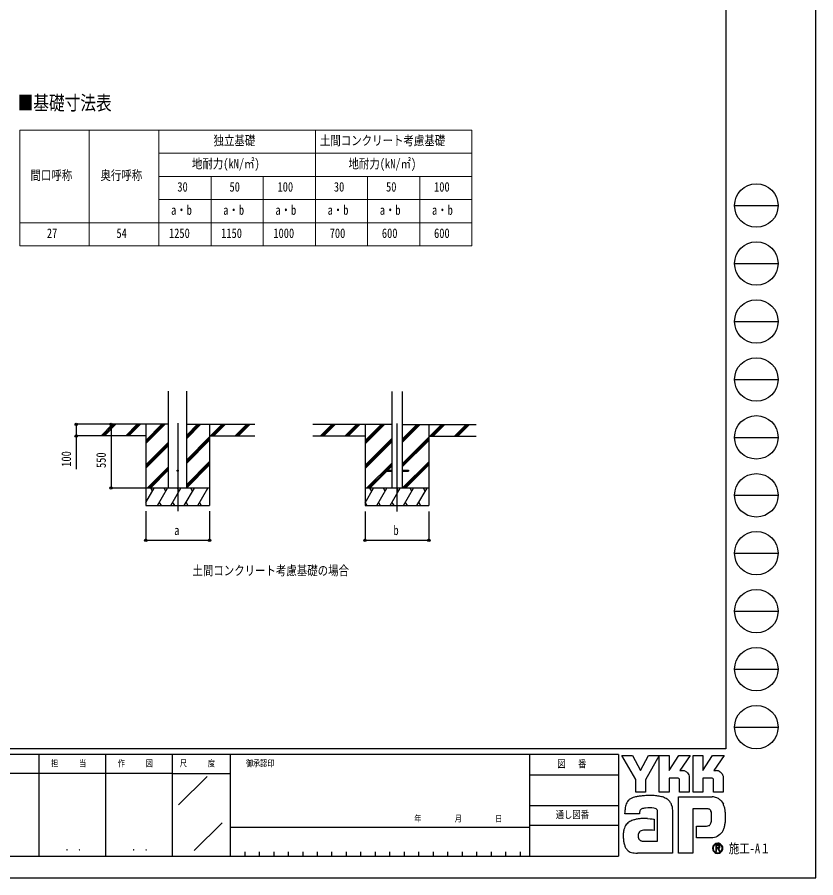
# Model space of a CAD drawing. Units: millimetres, scale not verified. Extents: x -10512 to 10512, y -7425 to 7425.
# Drawn here: x 3626 to 10512, y -7425 to 0 of the extents above; entities that cross this region are included whole.
import ezdxf
from ezdxf.enums import TextEntityAlignment as Align

# ---------------------------------------------------------------- set-up
doc = ezdxf.new("R2010")
doc.units = ezdxf.units.MM
doc.header["$LTSCALE"] = 30
doc.layers.add('0-1_TABLE1', color=7, linetype='Continuous', lineweight=18)
for name, color, linetype in [('0-2_USER1', 3, 'Continuous'), ('0-3_YKK_12', 2, 'Continuous'), ('0-4_YKK_A1', 4, 'Continuous'), ('0-5_YKK_D', 6, 'Continuous'), ('0-6_YKK_ZWAK', 7, 'Continuous')]:
    doc.layers.add(name, color=color, linetype=linetype)
doc.styles.add('ＭＳ ゴシック', font='')
doc.styles.get('ＭＳ ゴシック').set_extended_font_data('MS Gothic')

msp = doc.modelspace()

# ---------------------------------------------------------------- linework, layer by layer
at = {"layer": '0-1_TABLE1'}
for p, q in [((3647.55, -973.27), (7547.55, -973.27)), ((3647.55, -973.27), (3647.55, -1973.27)), ((4247.55, -973.27), (4247.55, -1973.27)), ((4847.55, -973.27), (4847.55, -1973.27)), ((6197.55, -973.27), (6197.55, -1973.27)), ((4847.55, -1173.27), (7547.55, -1173.27)), ((4847.55, -1373.27), (7547.55, -1373.27)), ((5297.55, -1373.27), (5297.55, -1973.27)), ((5747.55, -1373.27), (5747.55, -1973.27)), ((6647.55, -1373.27), (6647.55, -1973.27)), ((7097.55, -1373.27), (7097.55, -1973.27)), ((4847.55, -1573.27), (7547.55, -1573.27)), ((3647.55, -1773.27), (7547.55, -1773.27)), ((3647.55, -1973.27), (7547.55, -1973.27))]:
    msp.add_line(p, q, dxfattribs=at)
msp.add_lwpolyline([(7547.55, -973.27), (7547.55, -1373.27), (7547.55, -1973.27)], dxfattribs=at)
at = {"layer": '0-3_YKK_12'}
for p, q in [((5009.55, -3503.29), (5009.55, -4262.5)), ((6900.55, -3504.29), (6900.55, -4263.5))]:
    msp.add_line(p, q, dxfattribs=at)
at = {"layer": '0-4_YKK_A1'}
for p, q in [((4931.8, -4062.5), (4931.8, -3227.15)), ((5087.3, -4062.5), (5087.3, -3227.15)), ((6855.35, -3228.15), (6855.35, -4063.5)), ((6945.75, -3228.15), (6945.75, -4063.5)), ((4931.8, -3512.5), (4283.6, -3512.5)), ((4350.29, -3611.1), (4448.88, -3512.5)), ((4363.02, -3612.5), (4463.02, -3512.5)), ((4377.17, -3612.5), (4477.17, -3512.5)), ((4562.42, -3611.1), (4661.01, -3512.5)), ((4575.16, -3612.5), (4675.16, -3512.5)), ((4589.3, -3612.5), (4689.3, -3512.5)), ((4734.55, -3512.5), (4734.55, -4212.5)), ((4734.55, -3679.38), (4901.43, -3512.5)), ((4734.55, -3665.24), (4887.29, -3512.5)), ((4734.55, -3651.1), (4873.15, -3512.5)), ((5087.3, -3635), (5209.8, -3512.5)), ((5087.3, -3620.86), (5195.66, -3512.5)), ((5087.3, -3606.71), (5181.51, -3512.5)), ((5087.3, -3512.5), (5675.17, -3512.5)), ((5284.55, -3512.5), (5284.55, -4212.5)), ((5293.65, -3612.5), (5393.65, -3512.5)), ((5307.79, -3612.5), (5407.79, -3512.5)), ((5321.93, -3612.5), (5421.93, -3512.5)), ((5505.78, -3612.5), (5605.78, -3512.5)), ((5519.92, -3612.5), (5619.92, -3512.5)), ((5534.06, -3612.5), (5634.06, -3512.5)), ((6855.35, -3513.5), (6174.6, -3513.5)), ((6241.29, -3612.1), (6339.88, -3513.5)), ((6254.02, -3613.5), (6354.03, -3513.5)), ((6268.17, -3613.5), (6368.17, -3513.5)), ((6453.42, -3612.1), (6552.02, -3513.5)), ((6466.16, -3613.5), (6566.16, -3513.5)), ((6480.3, -3613.5), (6580.3, -3513.5)), ((6625.55, -3513.5), (6625.55, -4213.5)), ((6625.55, -3680.38), (6792.43, -3513.5)), ((6625.55, -3666.24), (6778.29, -3513.5)), ((6625.55, -3652.1), (6764.15, -3513.5)), ((6945.75, -3668.55), (7100.8, -3513.5)), ((6945.75, -3654.41), (7086.66, -3513.5)), ((6945.75, -3640.26), (7072.52, -3513.5)), ((6945.75, -3513.5), (7583.76, -3513.5)), ((7175.55, -3513.5), (7175.55, -4213.5)), ((7184.65, -3613.5), (7284.65, -3513.5)), ((7198.79, -3613.5), (7298.79, -3513.5)), ((7212.93, -3613.5), (7312.93, -3513.5)), ((7396.78, -3613.5), (7496.78, -3513.5)), ((7410.92, -3613.5), (7510.92, -3513.5)), ((7425.06, -3613.5), (7525.06, -3513.5)), ((4734.55, -3612.5), (4283.6, -3612.5)), ((5087.3, -3818.84), (5284.55, -3621.6)), ((5087.3, -3832.99), (5284.55, -3635.74)), ((5284.55, -3612.5), (5675.17, -3612.5)), ((6625.55, -3613.5), (6174.6, -3613.5)), ((6625.55, -3864.23), (6855.35, -3634.43)), ((6945.75, -3852.39), (7175.55, -3622.6)), ((6945.75, -3866.54), (7175.55, -3636.74)), ((7175.55, -3613.5), (7583.76, -3613.5)), ((4734.55, -3863.23), (4931.8, -3665.98)), ((4734.55, -3877.37), (4931.8, -3680.12)), ((4734.55, -3891.51), (4931.8, -3694.26)), ((5087.3, -3847.13), (5284.55, -3649.88)), ((6625.55, -3878.37), (6855.35, -3648.57)), ((6625.55, -3892.51), (6855.35, -3662.71)), ((6945.75, -3880.68), (7175.55, -3650.88)), ((5087.3, -4030.97), (5284.55, -3833.73)), ((5087.3, -4045.12), (5284.55, -3847.87)), ((6638.41, -4063.5), (6855.35, -3846.56)), ((6807.05, -3909), (6855.35, -3860.7)), ((6946.77, -4063.5), (7175.55, -3834.73)), ((6960.92, -4063.5), (7175.55, -3848.87)), ((4747.41, -4062.5), (4931.8, -3878.11)), ((4761.55, -4062.5), (4931.8, -3892.25)), ((4775.69, -4062.5), (4931.8, -3906.39)), ((5087.3, -4059.26), (5284.55, -3862.01)), ((6652.55, -4063.5), (6800.55, -3915.5)), ((6666.69, -4063.5), (6812.19, -3918)), ((6800.55, -3909), (6800.55, -3918)), ((6800.55, -3909), (6855.35, -3909)), ((6800.55, -3918), (6855.35, -3918)), ((6821.19, -3909), (6855.35, -3874.84)), ((6945.75, -3909), (7000.55, -3909)), ((6945.75, -3918), (7000.55, -3918)), ((6975.06, -4063.5), (7175.55, -3863.01)), ((7000.55, -3909), (7000.55, -3918)), ((5284.55, -4062.5), (4734.55, -4062.5)), ((4734.55, -4187.95), (4806.98, -4062.5)), ((4791.98, -4088.48), (4776.98, -4062.5)), ((4835.85, -4212.5), (4922.45, -4062.5)), ((4907.45, -4088.48), (4892.45, -4062.5)), ((4951.32, -4212.5), (5037.92, -4062.5)), ((5022.92, -4088.48), (5007.92, -4062.5)), ((5066.79, -4212.5), (5153.39, -4062.5)), ((5138.39, -4088.48), (5123.39, -4062.5)), ((5182.26, -4212.5), (5268.86, -4062.5)), ((5238.86, -4062.5), (5238.86, -4062.5)), ((7175.55, -4063.5), (6625.55, -4063.5)), ((6625.55, -4188.95), (6697.98, -4063.5)), ((6682.98, -4089.48), (6667.98, -4063.5)), ((6726.85, -4213.5), (6813.45, -4063.5)), ((6798.45, -4089.48), (6783.45, -4063.5)), ((6842.32, -4213.5), (6928.92, -4063.5)), ((6913.92, -4089.48), (6898.92, -4063.5)), ((6957.79, -4213.5), (7044.39, -4063.5)), ((7029.39, -4089.48), (7014.39, -4063.5)), ((7073.26, -4213.5), (7159.86, -4063.5)), ((7144.86, -4089.48), (7129.86, -4063.5)), ((4734.55, -4212.5), (5284.55, -4212.5)), ((4850.84, -4186.52), (4865.84, -4212.5)), ((4966.31, -4186.52), (4981.31, -4212.5)), ((5081.79, -4186.52), (5096.79, -4212.5)), ((5197.26, -4186.52), (5212.25, -4212.5)), ((6625.55, -4213.5), (7175.55, -4213.5)), ((6626.38, -4187.52), (6641.37, -4213.5)), ((6741.85, -4187.52), (6756.84, -4213.5)), ((6857.32, -4187.52), (6872.31, -4213.5)), ((6972.79, -4187.52), (6987.79, -4213.5)), ((7088.26, -4187.52), (7103.25, -4213.5))]:
    msp.add_line(p, q, dxfattribs=at)
msp.add_circle((5009.55, -3912.5), 5, dxfattribs=at)
at = {"layer": '0-5_YKK_D'}
for p, q in [((4282.6, -3512.5), (4133.55, -3512.5)), ((4434.55, -3512.5), (4434.55, -4062.5)), ((4282.6, -3612.5), (4133.55, -3612.5)), ((4733.55, -4062.5), (4433.55, -4062.5)), ((4734.55, -4262.5), (4734.55, -4513.5)), ((5284.55, -4262.5), (5284.55, -4513.5)), ((6625.55, -4263.5), (6625.55, -4513.5)), ((7175.55, -4263.5), (7175.55, -4513.5)), ((4734.55, -4512.5), (5284.55, -4512.5)), ((6625.55, -4512.5), (7175.55, -4512.5))]:
    msp.add_line(p, q, dxfattribs=at)
msp.add_lwpolyline([(4134.55, -3512.5), (4134.55, -3612.5), (4134.55, -3899)], dxfattribs=at)
for centre in [(4134.55, -3512.5), (4434.55, -3512.5), (4134.55, -3612.5), (4434.55, -4062.5), (4734.55, -4512.5), (5284.55, -4512.5), (6625.55, -4512.5), (7175.55, -4512.5)]:
    msp.add_circle(centre, 10.62, dxfattribs=at)
at = {"layer": '0-6_YKK_ZWAK'}
for p, q in [((9737.55, 6937.5), (9737.55, -6312.5)), ((9812.55, -1625), (10187.55, -1625)), ((9812.55, -2125), (10187.55, -2125)), ((9812.55, -2625), (10187.55, -2625)), ((9812.55, -3125), (10187.55, -3125)), ((9812.55, -3625), (10187.55, -3625)), ((9812.55, -4125), (10187.55, -4125)), ((9812.55, -4625), (10187.55, -4625)), ((9812.55, -5125), (10187.55, -5125)), ((9812.55, -5625), (10187.55, -5625)), ((9812.55, -6125), (10187.55, -6125)), ((9737.55, -6312.5), (-9762.45, -6312.5)), ((3812.55, -6362.5), (3812.55, -7237.5)), ((4387.55, -6362.5), (4387.55, -7237.5)), ((4962.55, -6362.5), (4962.55, -7237.5)), ((5462.55, -6362.5), (4962.55, -6362.5)), ((8043.8, -6362.5), (5462.55, -6362.5)), ((5462.55, -6362.5), (5462.55, -7237.5)), ((8043.8, -6362.5), (8043.8, -7237.5)), ((8812.55, -6362.5), (8043.8, -6362.5)), ((8812.55, -6362.5), (8812.55, -7237.5)), ((4962.55, -6525), (3237.55, -6525)), ((4962.55, -6525), (5462.55, -6525)), ((5017.76, -6795.73), (5262.59, -6550.9)), ((8043.8, -6537.5), (8812.55, -6537.5)), ((8043.8, -6800), (8812.55, -6800)), ((5151.68, -7189.97), (5392.23, -6949.42)), ((8812.55, -6975), (8043.8, -6975)), ((5462.55, -6987.5), (8043.8, -6987.5)), ((5587.55, -7200), (5587.55, -7237.5)), ((5712.55, -7200), (5712.55, -7237.5)), ((5837.55, -7200), (5837.55, -7237.5)), ((5962.55, -7200), (5962.55, -7237.5)), ((6087.55, -7200), (6087.55, -7237.5)), ((6212.55, -7200), (6212.55, -7237.5)), ((6337.55, -7200), (6337.55, -7237.5)), ((6462.55, -7200), (6462.55, -7237.5)), ((6587.55, -7200), (6587.55, -7237.5)), ((6712.55, -7200), (6712.55, -7237.5)), ((6837.55, -7200), (6837.55, -7237.5)), ((6962.55, -7200), (6962.55, -7237.5)), ((7087.55, -7200), (7087.55, -7237.5)), ((7212.55, -7200), (7212.55, -7237.5)), ((7337.55, -7200), (7337.55, -7237.5)), ((7462.55, -7200), (7462.55, -7237.5)), ((7587.55, -7200), (7587.55, -7237.5)), ((7712.55, -7200), (7712.55, -7237.5)), ((7837.55, -7200), (7837.55, -7237.5)), ((7962.55, -7200), (7962.55, -7237.5)), ((9697.91, -7139.3), (9697.91, -7139.3)), ((3237.55, -7237.5), (4962.55, -7237.5)), ((4962.55, -7237.5), (5462.55, -7237.5)), ((5462.55, -7237.5), (8043.8, -7237.5)), ((8043.8, -7237.5), (8812.55, -7237.5)), ((9666.68, -7209.95), (9666.68, -7209.95))]:
    msp.add_line(p, q, dxfattribs=at)
for points in [[(-10512.5, -7425), (10512.5, -7425), (10512.5, 7425), (-10512.5, 7425)], [(8840.05, -6370), (8932.08, -6370), (9001.18, -6500.25), (9070.1, -6370), (9162.19, -6370), (9044.18, -6579.98), (9044.18, -6685.33), (8960.24, -6685.33), (8960.24, -6577.14)]]:
    msp.add_lwpolyline(points, close=True, dxfattribs=at)
for points in [[(4962.55, -6362.5), (3237.55, -6362.5), (3237.55, -7237.5)], [(9326.37, -6566.52), (9246.92, -6566.52), (9246.92, -6685.24), (9162.29, -6685.24), (9162.29, -6370), (9246.92, -6370), (9246.92, -6498.96), (9330.17, -6370), (9429.6, -6370), (9340.4, -6500.53), (9343.56, -6500.53), (9347.05, -6500.53), (9350.63, -6500.53), (9354.08, -6500.53), (9357.16, -6500.53), (9359.65, -6500.53), (9361.31, -6500.53), (9361.92, -6500.53)], [(9618.78, -6566.52), (9539.42, -6566.52), (9539.42, -6685.33), (9454.74, -6685.33), (9454.74, -6370), (9539.42, -6370), (9539.42, -6498.96), (9622.58, -6370), (9722.01, -6370), (9632.81, -6500.53), (9636, -6500.53), (9639.51, -6500.53), (9643.09, -6500.53), (9646.53, -6500.53), (9649.6, -6500.53), (9652.08, -6500.53), (9653.73, -6500.53), (9654.33, -6500.53)], [(9386.26, -6505.53), (9396.37, -6511.31), (9404.93, -6518.83), (9411.81, -6527.8), (9416.89, -6537.87), (9420.03, -6548.74), (9421.1, -6560.09), (9421.1, -6685.55), (9338.53, -6685.55), (9338.53, -6578.52)], [(9678.7, -6505.53), (9688.84, -6511.31), (9697.44, -6518.83), (9704.35, -6527.8), (9709.46, -6537.87), (9712.62, -6548.74), (9713.7, -6560.09), (9713.7, -6685.33), (9630.93, -6685.33), (9630.93, -6578.52)], [(9572.17, -6828.77), (9452.98, -6828.77), (9452.98, -7212.5), (9328.08, -7212.5), (9328.08, -6726.98), (9618.38, -6726.98)], [(9011.99, -6830.78), (9006.18, -6834.05), (9001.65, -6838.04), (8998.22, -6842.71), (8995.73, -6847.99), (8994.01, -6853.83), (8992.9, -6860.17), (8992.23, -6866.97), (8991.82, -6874.17), (8866.86, -6874.47), (8867.23, -6857.38), (8867.92, -6838.18)], [(9269.27, -6797.91), (9272.82, -6812.25), (9274.83, -6827.61), (9275.46, -6843.97), (9275.46, -7212.5), (8973.88, -7212.5)], [(9059.87, -6913.82), (9083.52, -6915.38), (9102.11, -6917.46), (9114.28, -6919.42), (9118.63, -6920.58), (9118.63, -7016.18), (9104.81, -7014.72), (9089.64, -7013.9), (9074.12, -7013.58), (9059.22, -7013.63), (9045.92, -7013.91), (9035.21, -7014.27), (9028.06, -7014.59), (9025.46, -7014.73), (9014.66, -7016.71), (9005.34, -7019.8), (8997.51, -7024.03), (8991.17, -7029.42), (8986.32, -7035.99), (8982.96, -7043.76), (8981.09, -7052.75), (8980.71, -7062.98), (8981.91, -7074.22), (8984.29, -7083.52), (8987.73, -7091.04), (8992.07, -7096.97), (8997.15, -7101.49), (9002.83, -7104.76), (9008.97, -7106.98), (9015.4, -7108.31), (9148.16, -7108.31), (9148.16, -6862.68), (9148.19, -6857.81), (9147.94, -6853.05), (9147.32, -6848.47), (9146.25, -6844.12), (9144.66, -6840.06), (9142.46, -6836.37), (9139.59, -6833.1), (9135.97, -6830.31)], [(9135.97, -6830.31), (9128.18, -6827.25), (9115.73, -6824.67), (9099.85, -6822.75), (9081.77, -6821.74), (9062.71, -6821.82), (9043.91, -6823.21)], [(9696.78, -6761.28), (9704.93, -6771.56), (9711.03, -6781.52), (9715.29, -6790.54)], [(9614.57, -6902.49), (9614.41, -6886.58), (9613.65, -6872.24), (9611.86, -6859.66), (9608.59, -6848.98)], [(9686.41, -7052.43), (9674.87, -7061.39), (9662.86, -7068.44), (9650.46, -7073.7), (9637.75, -7077.3), (9624.84, -7079.36), (9611.8, -7080.02), (9483.4, -7080.02), (9483.4, -6979.16), (9555.8, -6979.16), (9569.15, -6978.97), (9580.89, -6977.83), (9590.97, -6974.88)], [(9686.52, -7156.49), (9686.45, -7155.03), (9686.27, -7153.62), (9685.97, -7152.26), (9685.55, -7150.97), (9685.01, -7149.75), (9684.35, -7148.59), (9683.58, -7147.52), (9682.7, -7146.53), (9681.54, -7145.51), (9680.26, -7144.62), (9678.85, -7143.86), (9677.33, -7143.23), (9675.7, -7142.74), (9673.96, -7142.39), (9672.12, -7142.18), (9670.19, -7142.11), (9651.25, -7142.11), (9651.25, -7197.85), (9656.97, -7197.85), (9656.97, -7147.79), (9670.19, -7147.79), (9671.56, -7147.84), (9672.84, -7147.97), (9674.04, -7148.19), (9675.16, -7148.5), (9676.18, -7148.89), (9677.11, -7149.36), (9677.94, -7149.92), (9678.66, -7150.56)], [(9680.9, -7156.49), (9680.55, -7159.17), (9679.59, -7161.28), (9678.15, -7162.89), (9676.37, -7164.06), (9674.36, -7164.86), (9672.26, -7165.35), (9670.21, -7165.6), (9668.32, -7165.67), (9663.36, -7165.67), (9665.86, -7169.92), (9682.23, -7198.04), (9688.78, -7198.04), (9673, -7170.98), (9674.48, -7170.68), (9675.89, -7170.31), (9677.23, -7169.86), (9678.49, -7169.33), (9679.67, -7168.72), (9680.77, -7168.04), (9681.78, -7167.28), (9682.7, -7166.44)]]:
    msp.add_lwpolyline(points, dxfattribs=at)
for centre in [(10000.05, -1625), (10000.05, -2125), (10000.05, -2625), (10000.05, -3125), (10000.05, -3625), (10000.05, -4125), (10000.05, -4625), (10000.05, -5125), (10000.05, -5625), (10000.05, -6125)]:
    msp.add_circle(centre, 187.5, dxfattribs=at)
for centre, radius, start, end in [((9362.04, -6562.97), 62.44, 78.26798, 90.11215), ((9362.93, -6558.43), 57.81, 66.19963, 78.22058), ((9654.45, -6563.08), 62.55, 78.27851, 90.10826), ((9655.31, -6558.7), 58.09, 66.2483, 78.23226), ((9326.81, -6578.23), 11.72, 358.57817, 92.1683), ((9619.27, -6578.18), 11.67, 358.29941, 92.43455), ((8962.33, -6820.02), 90.45, 122.60463, 137.83438), ((8974.29, -6839.36), 113.2, 108.37421, 122.42809), ((8993.23, -6906.73), 183.13, 100.93159, 107.35499), ((9055.13, -7207.04), 489.75, 97.86054, 101.37938), ((9084.19, -7408.95), 693.73, 94.90201, 97.9576), ((9086.17, -7425.11), 710, 91.6169, 94.94971), ((9083.42, -7310.15), 595.01, 87.51794, 91.66439), ((9091.15, -7144.44), 429.12, 81.92631, 87.59083), ((9113.97, -6988.08), 271.1, 73.67137, 82.05943), ((9147.82, -6874.79), 152.88, 60.60528, 73.9085), ((9161.67, -6847.16), 122.01, 52.17347, 59.90542), ((9174.06, -6831.12), 101.74, 43.55042, 52.14561), ((9613.64, -6860.53), 133.64, 78.73198, 87.96551), ((9617.56, -6840.49), 113.22, 69.03034, 78.69541), ((9621.21, -6830.75), 102.82, 59.39484, 68.9885), ((9622.9, -6827.78), 99.4, 50.3012, 59.3616), ((9622.28, -6828.48), 100.33, 42.05209, 50.28551), ((9094.51, -6851.15), 226.96, 171.55622, 176.72493), ((9017.6, -6839.67), 149.2, 163.48385, 171.57982), ((8979.01, -6828.22), 108.95, 152.2125, 163.4865), ((8962.34, -6819.6), 90.18, 138.03852, 152.12015), ((9044.98, -6909.07), 84.96, 102.4979, 112.84632), ((9061.41, -6979.98), 157.75, 96.37207, 102.75341), ((9180.89, -6824.52), 92.24, 34.48659, 43.50182), ((9180.94, -6824.38), 92.12, 25.58915, 34.43128), ((9172.74, -6828.22), 101.17, 17.43089, 25.54591), ((9572.85, -6890.03), 61.26, 77.94572, 90.63794), ((9578.18, -6865.04), 35.72, 60.20991, 77.92418), ((9572.73, -6857.03), 157.3, 14.76267, 25.00486), ((9476.25, -6883.32), 257.3, 7.9139, 14.95041), ((9581.63, -6858.55), 28.37, 39.8078, 59.75378), ((9576.78, -6862.26), 34.47, 22.65544, 39.38165), ((9330.51, -6903.94), 284.06, 355.2339, 0.29193), ((9379.89, -6897.34), 354.67, 2.54376, 8.01251), ((9324.66, -6900.24), 409.98, 357.76419, 2.60674), ((8962.32, -7031.67), 106.37, 142.04688, 153.80771), ((8958.69, -7029.07), 101.91, 130.60221, 141.94427), ((8964.69, -7036.28), 111.29, 120.60724, 130.53081), ((8976.54, -7056.43), 134.67, 112.58838, 120.58162), ((8992.48, -7094.75), 176.17, 106.61303, 112.59024), ((9017.56, -7179.03), 264.11, 99.87193, 106.59825), ((9031.61, -7258.18), 344.49, 94.78469, 99.91711), ((9038.45, -7336.93), 423.53, 90.80099, 94.81812), ((9039.49, -7395.56), 482.18, 87.57779, 90.82714), ((9579.3, -6948.57), 28.78, 293.91672, 314.09376), ((9575.37, -6945.11), 34, 314.78099, 333.92928), ((9550.12, -6932.85), 62.07, 334.00676, 347.34989), ((9481.24, -6916.9), 132.77, 347.14308, 355.40008), ((9422.87, -6911.98), 311.04, 347.15166, 352.97565), ((9340.42, -6901.25), 394.19, 352.8937, 357.82206), ((9095.33, -7058.72), 243.22, 174.55588, 182.47272), ((9022.45, -7051.74), 170.01, 164.97537, 174.56739), ((8981.14, -7040.72), 127.26, 153.89178, 164.94341), ((9603.07, -6958.47), 125.59, 311.57033, 318.66243), ((9588.53, -6945.72), 144.93, 318.67367, 325.29112), ((9625.9, -6973.56), 98.37, 326.23251, 339.61931), ((9533.51, -6937.79), 197.44, 339.22498, 347.31457), ((9231.24, -7056.58), 379.12, 181.90948, 187.89042), ((9071.73, -7079.01), 218.04, 187.80471, 196.36971), ((9666.75, -7170.47), 44.1, 90.09157, 179.92363), ((9666.75, -7170.39), 44.02, 44.93442, 90.08536), ((8987.51, -7103.89), 130.22, 196.3102, 208.20993), ((8950.84, -7123.41), 88.68, 208.29777, 223.35561), ((8942.57, -7130.69), 77.67, 223.64205, 239.63663), ((8949.43, -7118.2), 91.91, 239.8785, 253.65355), ((9666.49, -7170.52), 43.83, 179.86065, 225.14399), ((9666.48, -7170.33), 39.22, 134.8007, 180.12175), ((9666.32, -7170.58), 39.06, 179.75513, 225.29722), ((9666.7, -7170.53), 43.98, 224.94536, 269.98445), ((9666.59, -7170.11), 39.14, 89.86602, 135.149), ((9666.61, -7170.94), 39.01, 224.62822, 270.10973), ((9666.76, -7170.41), 39.44, 45.03108, 90.11509), ((9666.62, -7170.35), 39.6, 270.09072, 359.90926), ((9666.69, -7170.31), 44.2, 269.98802, 314.93777), ((9672.52, -7156.26), 8.38, 358.3894, 42.86139), ((9672.69, -7156.89), 13.84, 316.37674, 1.6565), ((9666.79, -7170.42), 39.43, 0.00643, 45.07115), ((9667.1, -7170.25), 43.68, 359.78949, 45.13288), ((9666.99, -7170.6), 43.78, 314.92572, 0.23508), ((8962, -7075.02), 136.89, 253.69102, 263.74909), ((8972.65, -6980.24), 232.26, 263.68487, 270.30455)]:
    msp.add_arc(centre, radius, start, end, dxfattribs=at)

# ---------------------------------------------------------------- texts
at = {"layer": '0-1_TABLE1', "style": 'ＭＳ ゴシック', "width": 0.8}
for s, p in [('独立基礎', (5318.55, -1129.52)), ('土間コンクリート考慮基礎', (6236.55, -1129.52)), ('地耐力(kN/㎡)', (5132.55, -1329.52)), ('地耐力(kN/㎡)', (6482.55, -1329.52)), ('間口呼称', (3740.55, -1429.52)), ('奥行呼称', (4343.55, -1429.52)), ('30', (5006.55, -1529.52)), ('50', (5456.55, -1529.52)), ('100', (5870.55, -1529.52)), ('30', (6356.55, -1529.52)), ('50', (6806.55, -1529.52)), ('100', (7220.55, -1529.52)), ('a・b', (4952.55, -1729.52)), ('a・b', (5402.55, -1729.52)), ('a・b', (5852.55, -1729.52)), ('a・b', (6302.55, -1729.52)), ('a・b', (6752.55, -1729.52)), ('a・b', (7202.55, -1729.52)), ('27', (3881.55, -1929.52)), ('54', (4481.55, -1929.52)), ('1250', (4934.55, -1929.52)), ('1150', (5384.55, -1929.52)), ('1000', (5834.55, -1929.52)), ('700', (6320.55, -1929.52)), ('600', (6770.55, -1929.52)), ('600', (7220.55, -1929.52))]:
    msp.add_text(s, height=82.48, dxfattribs=at).set_placement(p, align=Align.BOTTOM_LEFT)
at = {"layer": '0-2_USER1', "style": 'ＭＳ ゴシック', "width": 0.8}
for s, height, p in [('■基礎寸法表', 123.8, (3629.54, -838.07)), ('土間コンクリート考慮基礎の場合', 82.48, (5137.06, -4840))]:
    msp.add_text(s, height=height, dxfattribs=at).set_placement(p, align=Align.BOTTOM_LEFT)
at = {"layer": '0-5_YKK_D', "style": 'ＭＳ ゴシック', "width": 0.8}
for s, p in [('100', (4114.55, -3879)), ('550', (4414.55, -3889.5))]:
    msp.add_text(s, height=82.48, rotation=90, dxfattribs=at).set_placement(p, align=Align.BOTTOM_LEFT)
for s, p in [('a', (4979.55, -4492.5)), ('b', (6870.55, -4492.5))]:
    msp.add_text(s, height=82.48, dxfattribs=at).set_placement(p, align=Align.BOTTOM_LEFT)
at = {"layer": '0-6_YKK_ZWAK', "style": 'ＭＳ ゴシック', "width": 0.8}
for s, height, p in [('担     当', 54.99, (3918.05, -6481.25)), ('作     図', 54.99, (4493.05, -6481.25)), ('尺     度', 54.99, (5028.55, -6481.25)), ('御承認印', 54.99, (5597.85, -6481.25)), ('図\u3000 番', 64.15, (8283.51, -6493.75)), ('年        月        日', 54.99, (7049.77, -6958.04)), ('通し図番', 64.15, (8269.51, -6931.25)), ('施工-A１', 82.48, (9762.55, -7237.5)), ('． ．', 64.79, (4037.5, -7210.88)), ('． ．', 64.79, (4612.5, -7210.88))]:
    msp.add_text(s, height=height, dxfattribs=at).set_placement(p, align=Align.BOTTOM_LEFT)

doc.saveas('drawing.dxf')
